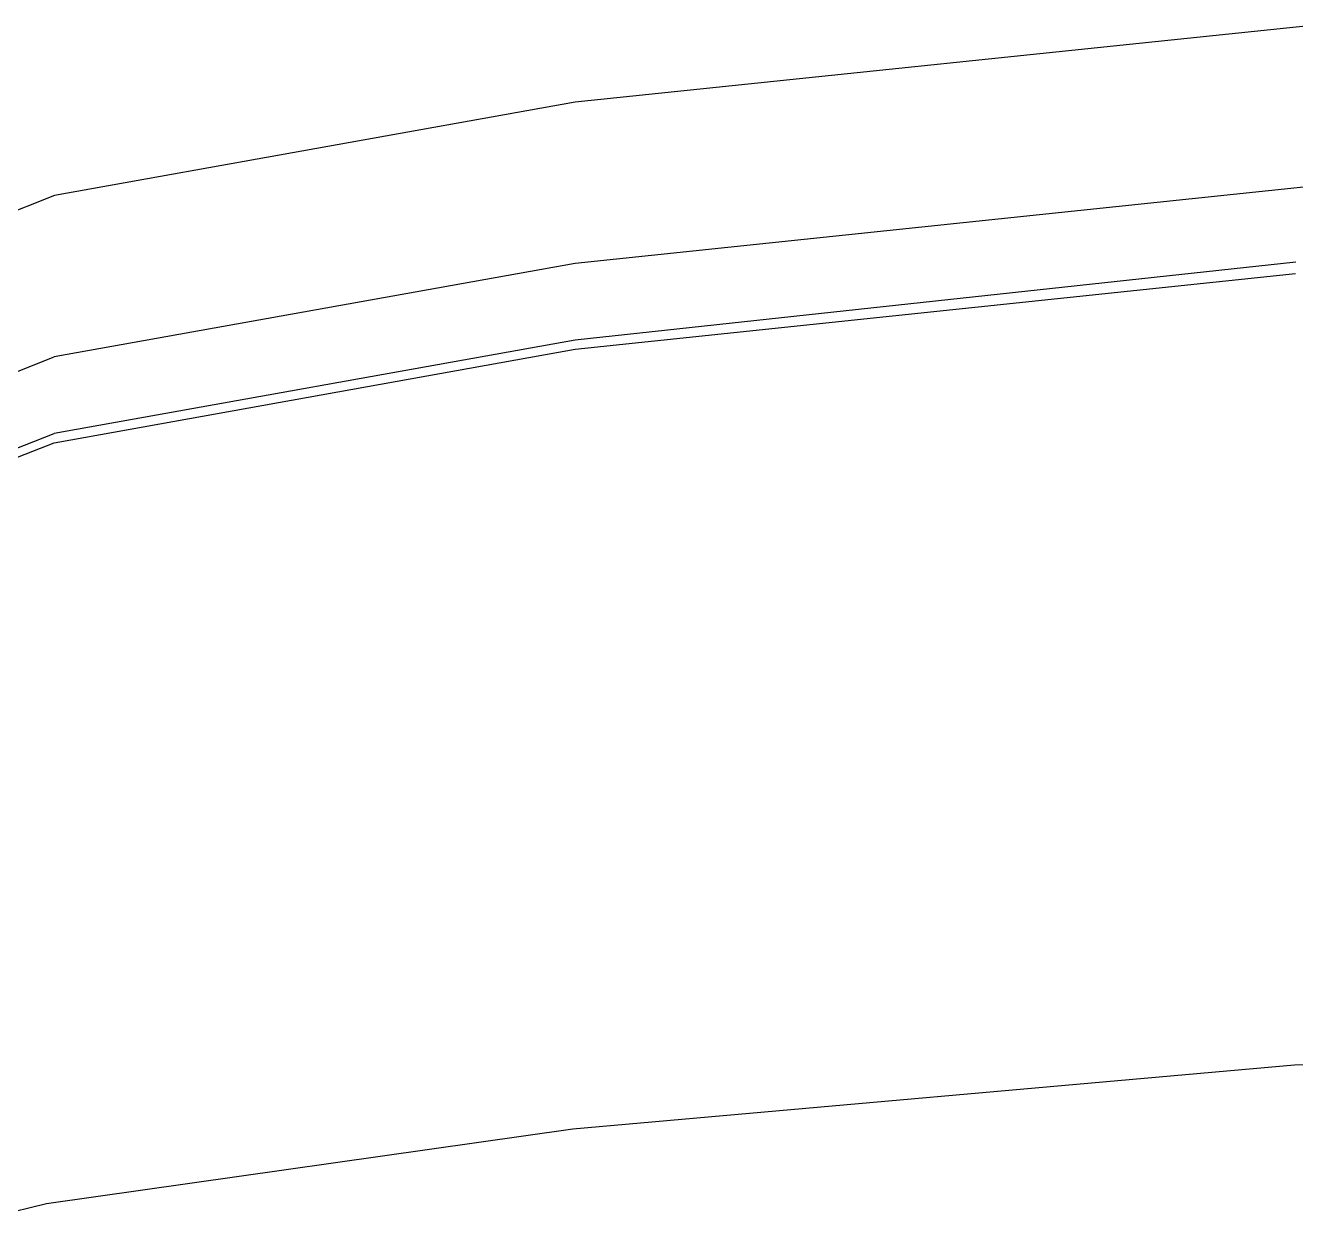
# Model space of a CAD drawing. Header units: millimetres. Extents: x -41292 to 298682, y -22072 to 33155.
# Drawn here: x 29464.26 to 29487.21, y 4435.73 to 4457.28 of the extents above; entities that cross this region are included whole.
import ezdxf

# ---------------------------------------------------------------- set-up
doc = ezdxf.new("R2010")
doc.units = ezdxf.units.MM

# ---------------------------------------------------------------- blocks, each defined once
blk = doc.blocks.new('AHSISHEUD')
for p, q in [((30114.888, 22105.369), (30101.567, 22103.983)), ((30101.567, 22103.983), (30092.155, 22102.296)), ((30114.847, 22102.456), (30101.567, 22101.07)), ((30092.155, 22102.296), (30090.825, 22101.771)), ((30101.567, 22101.07), (30092.153, 22099.382)), ((30114.59, 22101.091), (30101.567, 22099.686)), ((30101.567, 22099.52), (30114.583, 22100.89)), ((30101.567, 22099.686), (30092.153, 22097.998)), ((30091.232, 22099.013), (30092.153, 22099.382)), ((30092.153, 22097.831), (30101.567, 22099.52)), ((30091.245, 22097.639), (30092.153, 22097.998)), ((30091.243, 22097.471), (30092.153, 22097.831)), ((30114.565, 22086.595), (30128.553, 22086.836)), ((30101.526, 22085.437), (30114.565, 22086.595)), ((30092.013, 22084.088), (30101.526, 22085.437)), ((30090.882, 22083.816), (30092.013, 22084.088))]:
    blk.add_line(p, q)

msp = doc.modelspace()

# ---------------------------------------------------------------- block references
msp.add_blockref('AHSISHEUD', (-627.372, -17648.087))

doc.saveas('drawing.dxf')
